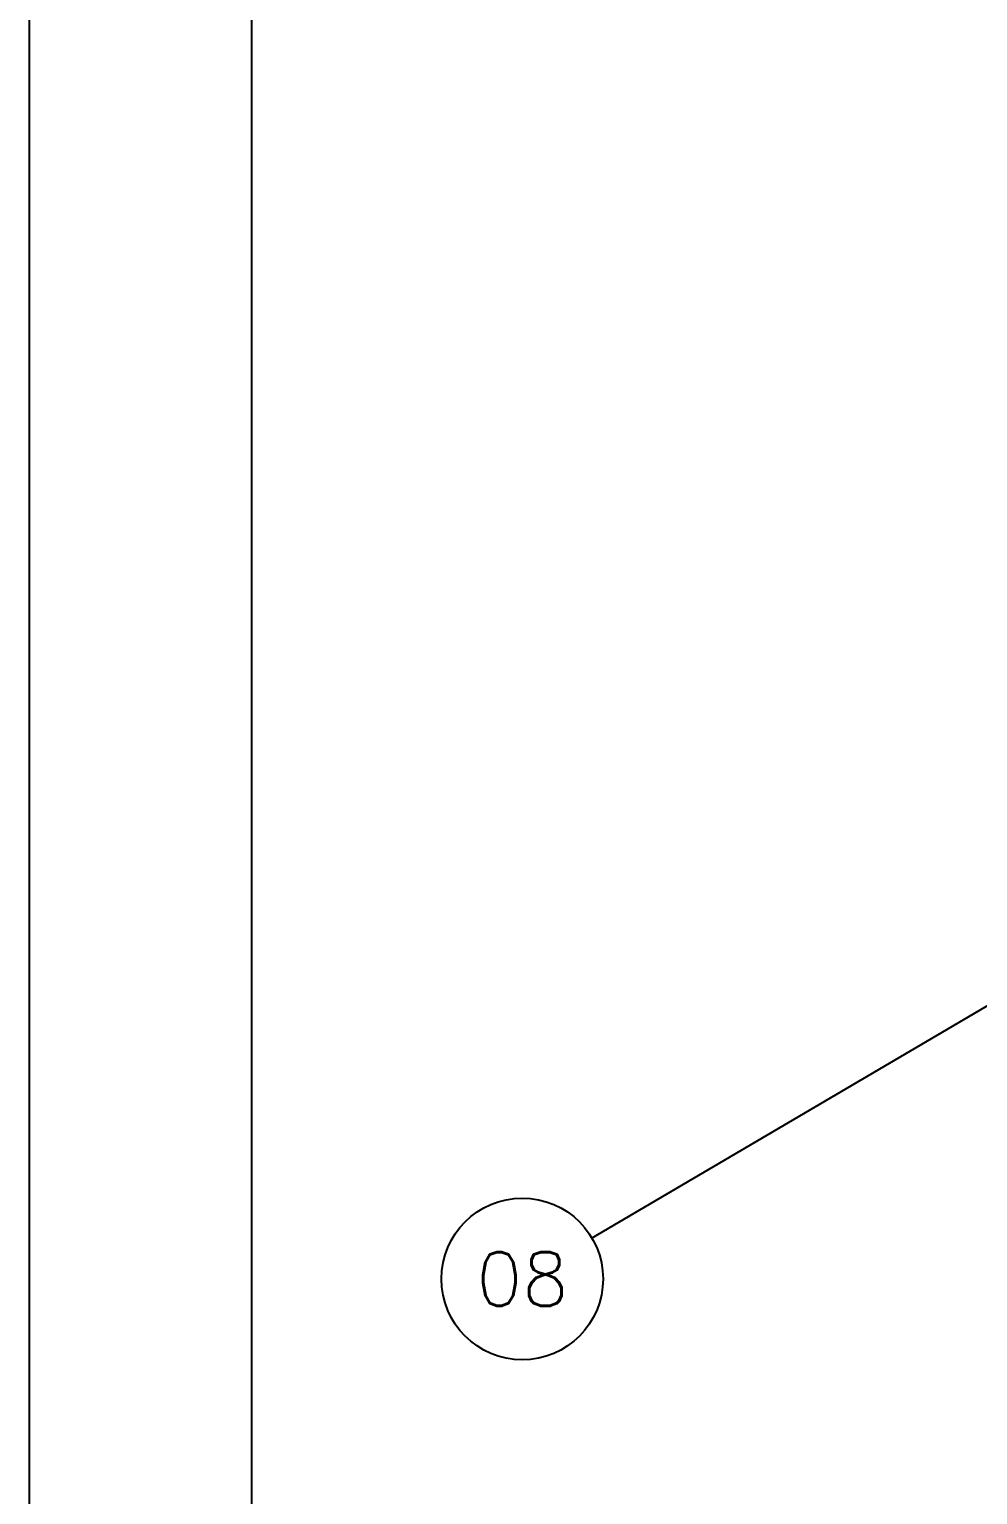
# Model space of a CAD drawing. Header units: millimetres. Extents: x -10155 to 20189, y -25550 to -22580.
# Drawn here: x -10155 to -9715, y -23604 to -22924 of the extents above; entities that cross this region are included whole.
import ezdxf
from ezdxf.enums import TextEntityAlignment as Align

# ---------------------------------------------------------------- set-up
doc = ezdxf.new("R2010")
doc.units = ezdxf.units.MM
doc.layers.add('title_frame', color=7, linetype='Continuous')
doc.layers.add('word_dim', color=253, linetype='Continuous')
doc.styles.get("Standard").update_dxf_attribs({"font": 'romans.shx', "bigfont": 'bigfont.shx'})
doc.dimstyles.new('RS-1-5', dxfattribs={"dimscale": 5, "dimtxt": 3.5, "dimasz": 3, "dimexe": 1, "dimexo": 0, "dimgap": 1, "dimtad": 3, "dimdsep": 46, "dimtxsty": 'Standard', "dimblk1": 'OPEN', "dimblk2": 'OPEN', "dimsah": 1, "dimcen": 0, "dimclrd": 256, "dimclre": 256, "dimclrt": 3, "dimadec": 0, "dimazin": 0, "dimtfac": 1, "dimtmove": 0, "dimatfit": 3, "dimldrblk": 'OPEN', "dimfxl": 0, "dimtolj": 1, "dimtzin": 0, "dimarcsym": 0})

# ---------------------------------------------------------------- blocks, each defined once
blk = doc.blocks.new('aa1')
for p, q in [((0, 0), (-1, 0)), ((-0.4, 0.067), (0, 0)), ((-0.4, -0.067), (0, 0))]:
    blk.add_line(p, q)
blk = doc.blocks.new('aa2')
blk.add_circle((0, 0), 1)
blk = doc.blocks.new('*D766')
at = {"layer": 'DEFPOINTS', "color": 0, "linetype": 'Continuous', "ltscale": 2}
for p in [(-9535.71, -23274.56), (-9926.47, -23504.05), (-9926.47, -23504.05)]:
    blk.add_point(p, dxfattribs=at)
at = {"layer": 'word_dim', "linetype": 'Continuous', "lineweight": -2, "ltscale": 2}
blk.add_line((-9568.05, -23293.55), (-9894.14, -23485.06), dxfattribs=at)
at = {"layer": 'word_dim', "linetype": 'Continuous', "lineweight": -2, "ltscale": 2, "xscale": 37.5, "yscale": 37.5, "zscale": 37.5}
for name, p, rotation in [('aa1', (-9535.71, -23274.56), 30.42543212803044), ('aa2', (-9926.47, -23504.05), 210.4254321280304)]:
    blk.add_blockref(name, p, dxfattribs=dict(at, rotation=rotation))
at = {"layer": 'word_dim', "color": 3, "linetype": 'Continuous', "ltscale": 2, "insert": (-9731.09, -23389.31), "char_height": 0.000005, "attachment_point": 5, "rotation": 30.42543}
blk.add_mtext('\\A1;453.17', dxfattribs=at)
blk = doc.blocks.new('_Open')
at = {"color": 0, "lineweight": -2}
for p, q in [((-1, 0.167), (0, 0)), ((-1, -0.167), (0, 0)), ((0, 0), (-1, 0))]:
    blk.add_line(p, q, dxfattribs=at)

msp = doc.modelspace()

# ---------------------------------------------------------------- linework, layer by layer
at = {"layer": 'title_frame', "color": 4}
msp.add_lwpolyline([(-5955.317, -22579.524), (-10155.317, -22579.524), (-10155.317, -25549.524), (-5955.317, -25549.524)], close=True, dxfattribs=at)
at = {"layer": 'title_frame'}
msp.add_lwpolyline([(-10052.067, -22674.149), (-6058.567, -22674.149), (-6058.567, -25454.899), (-10052.067, -25454.899)], close=True, dxfattribs=at)

# ---------------------------------------------------------------- texts
at = {"layer": 'word_dim', "color": 3, "linetype": 'Continuous', "ltscale": 2}
msp.add_text('08', height=25, dxfattribs=at).set_placement((-9926.474, -23504.051), align=Align.MIDDLE_CENTER)

# ---------------------------------------------------------------- dimensions: what is measured, and where the dimension line sits
dim = msp.add_aligned_dim(p1=(-9535.713, -23274.56), p2=(-9926.474, -23504.051), distance=0, dimstyle='RS-1-5', override={"dimtxt": 1e-06, "dimasz": 7.5, "dimgap": 0, "dimblk1": 'aa1', "dimblk2": 'aa2', "dimse1": 1, "dimse2": 1}, dxfattribs=at)
dim.commit()
dim.dimension.update_dxf_attribs({"geometry": '*D766', "text_midpoint": (-9731.094, -23389.305)})

doc.saveas('drawing.dxf')
